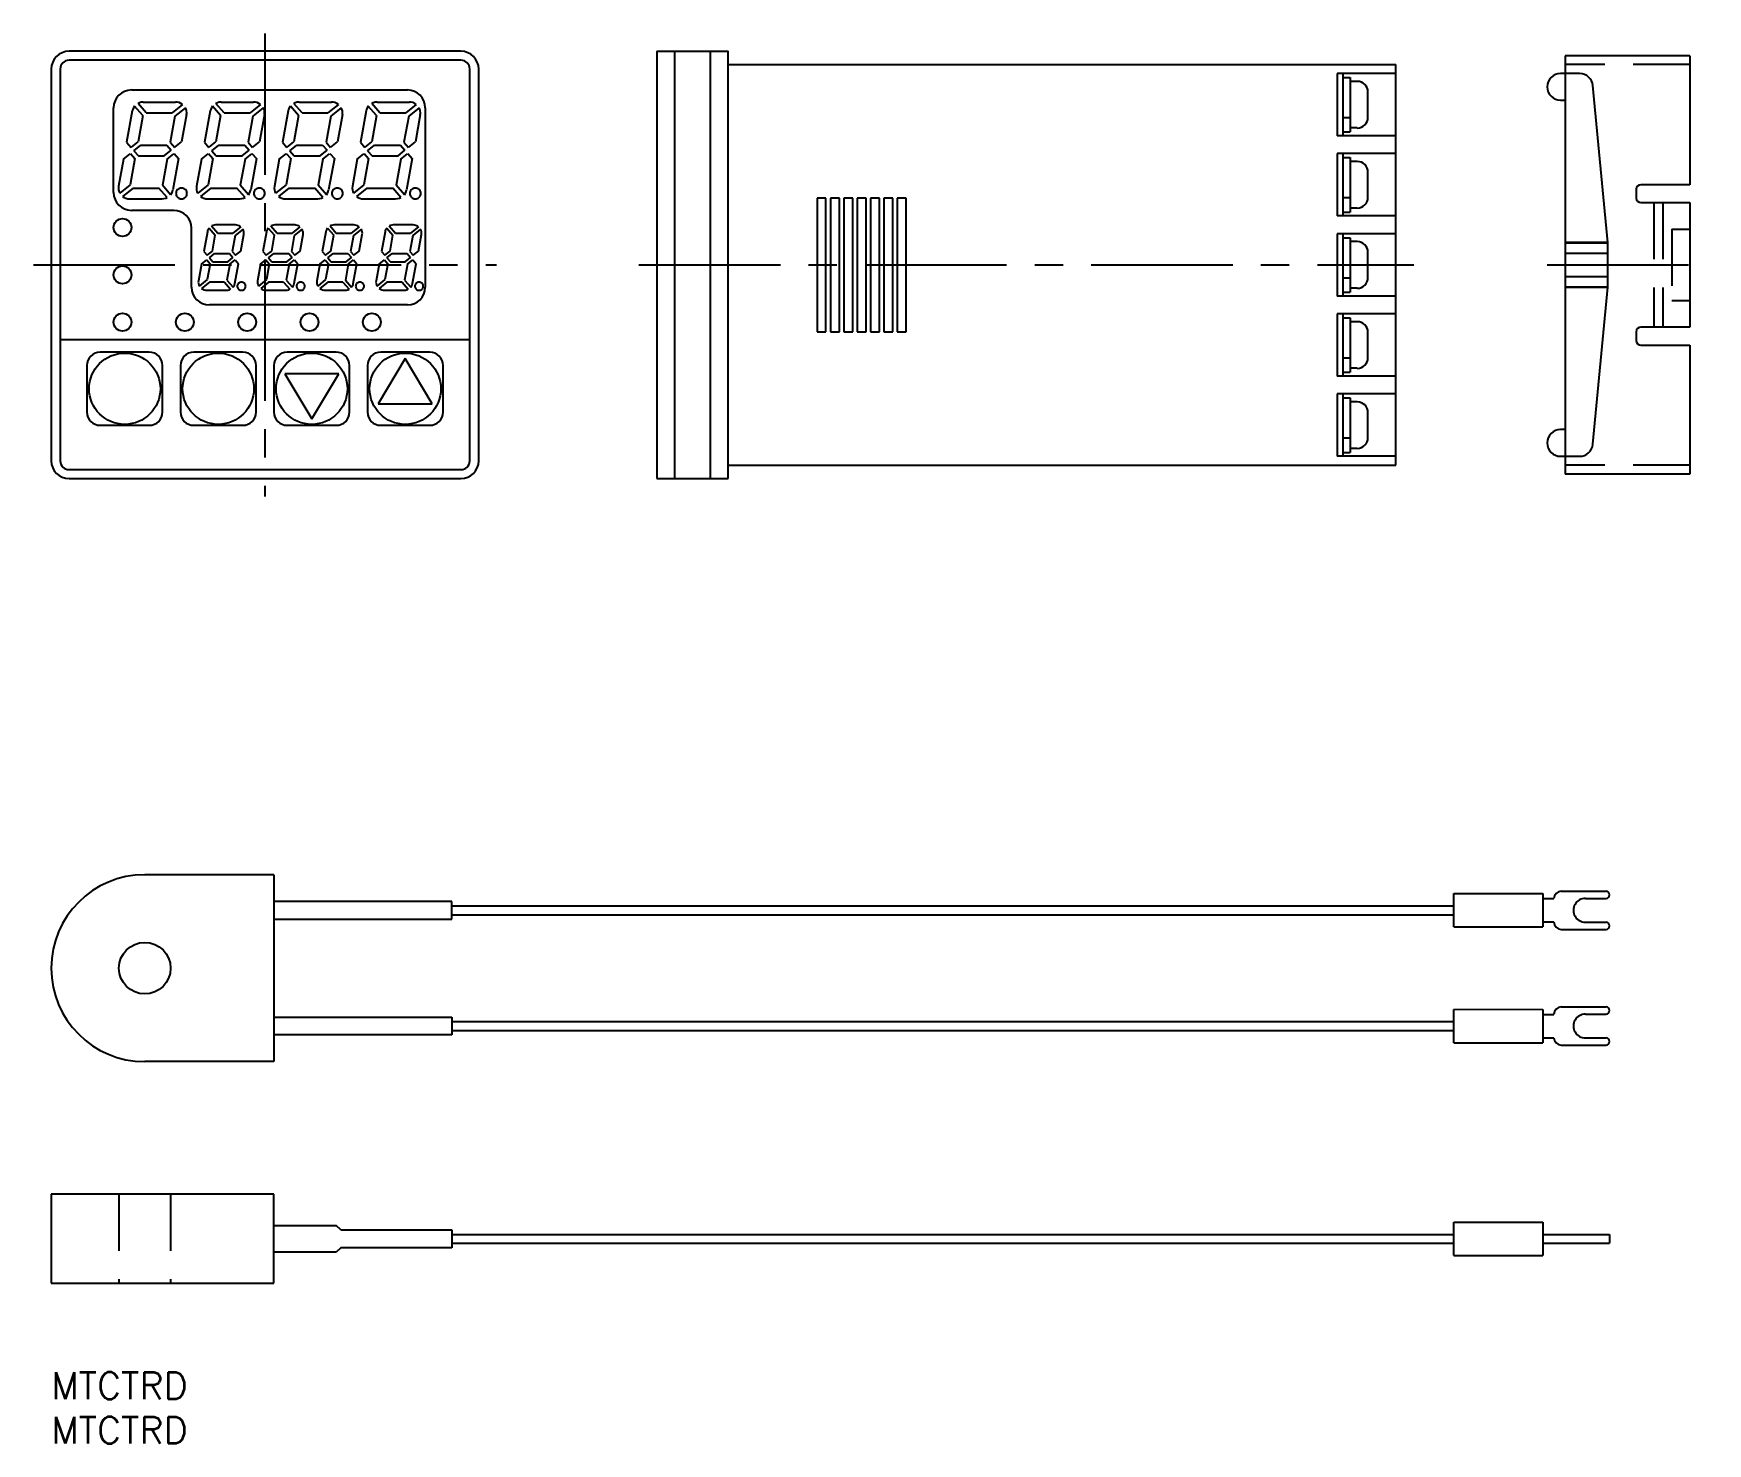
# Model space of a CAD drawing. Extents: x -2 to 186, y -8 to 150.
import ezdxf

# ---------------------------------------------------------------- set-up
doc = ezdxf.new("R2010")
doc.units = 0
doc.header["$LTSCALE"] = 0.5
doc.linetypes.add('CENTER', pattern=[50.8, 31.75, -6.35, 6.35, -6.35])
doc.linetypes.add('DASHED', pattern=[19.05, 12.7, -6.35])
for name, color, linetype in [('MSM_CENTER', 1, 'CENTER'), ('MSM_CONTINUOUS', 7, 'CONTINUOUS'), ('MSM_DASHED', 4, 'DASHED'), ('MSM_PART_NUMBER', 7, 'CONTINUOUS')]:
    doc.layers.add(name, color=color, linetype=linetype)
doc.styles.get("Standard").update_dxf_attribs({"font": 'txt.shx', "height": 3, "bigfont": 'bigfont.shx'})

# ---------------------------------------------------------------- blocks, each defined once
blk = doc.blocks.new('*U2')
at = {"layer": 'MSM_PART_NUMBER'}
blk.add_text('MTCTRD', height=3, dxfattribs=at).set_placement((0, -3))
blk = doc.blocks.new('*U3')
at = {"layer": 'MSM_PART_NUMBER'}
blk.add_text('MTCTRD', height=3, dxfattribs=at).set_placement((0, -8))

msp = doc.modelspace()

# ---------------------------------------------------------------- linework, layer by layer
at = {"layer": 'MSM_CENTER'}
for p, q in [((24, 150.4), (24, 98.4)), ((-2, 124.4), (50, 124.4)), ((66, 124.4), (153, 124.4)), ((168, 124.4), (186, 124.4))]:
    msp.add_line(p, q, dxfattribs=at)
at = {"layer": 'MSM_CONTINUOUS'}
for p, q in [((46, 148.4), (2, 148.4)), ((46, 147.4), (2, 147.4)), ((68, 148.4), (68, 100.4)), ((68, 148.4), (76, 148.4)), ((70, 148.4), (70, 100.4)), ((74, 148.4), (74, 100.4)), ((76, 100.4), (76, 148.4)), ((76, 146.9), (151, 146.9)), ((151, 101.9), (151, 146.9)), ((170, 147.9), (170, 145.9)), ((184, 147.9), (170, 147.9)), ((184, 147.9), (184, 133.4)), ((0, 146.4), (0, 102.4)), ((1, 146.4), (1, 102.4)), ((47, 102.4), (47, 146.4)), ((48, 102.4), (48, 146.4)), ((151, 145.9), (144.4, 145.9)), ((144.4, 145.9), (144.4, 138.9)), ((145.05, 145.9), (145.05, 138.9)), ((145.05, 145.46), (145.85, 145.46)), ((145.85, 145.46), (145.85, 139.34)), ((146.66, 145.02), (145.85, 145.02)), ((171.64, 145.9), (169.5, 145.9)), ((9, 144.05), (40, 144.05)), ((147.86, 140.99), (147.86, 143.81)), ((169.5, 142.9), (170, 142.9)), ((170, 142.9), (170, 105.9)), ((174.8, 126.9), (173.13, 144.54)), ((7, 132.53), (7, 142.05)), ((9.1, 141.7), (8.46, 138.18)), ((9.15, 141.87), (9.1, 141.7)), ((9.23, 142.06), (9.15, 141.87)), ((9.35, 142.24), (9.23, 142.06)), ((10.27, 141.18), (9.35, 142.24)), ((9.9, 142.62), (9.74, 142.55)), ((10.66, 141.49), (9.74, 142.55)), ((10.27, 141.18), (9.74, 138.24)), ((10.11, 142.68), (9.9, 142.62)), ((10.33, 142.7), (10.11, 142.68)), ((10.33, 142.7), (13.96, 142.7)), ((10.66, 141.49), (13.57, 141.49)), ((13.89, 141.12), (13.36, 138.18)), ((14.74, 142.43), (13.57, 141.49)), ((15.06, 142.06), (13.89, 141.12)), ((14.15, 142.68), (13.96, 142.7)), ((14.36, 142.63), (14.15, 142.68)), ((14.56, 142.55), (14.36, 142.63)), ((14.74, 142.43), (14.56, 142.55)), ((15.19, 141.28), (14.64, 138.24)), ((15.14, 141.9), (15.06, 142.06)), ((15.19, 141.7), (15.14, 141.9)), ((15.21, 141.49), (15.19, 141.7)), ((15.19, 141.28), (15.21, 141.49)), ((17.85, 141.7), (17.21, 138.18)), ((17.9, 141.87), (17.85, 141.7)), ((17.98, 142.06), (17.9, 141.87)), ((18.1, 142.24), (17.98, 142.06)), ((19.02, 141.18), (18.1, 142.24)), ((18.65, 142.62), (18.49, 142.55)), ((19.41, 141.49), (18.49, 142.55)), ((19.02, 141.18), (18.49, 138.24)), ((18.86, 142.68), (18.65, 142.62)), ((19.08, 142.7), (18.86, 142.68)), ((19.08, 142.7), (22.71, 142.7)), ((19.41, 141.49), (22.32, 141.49)), ((22.64, 141.12), (22.11, 138.18)), ((23.49, 142.43), (22.32, 141.49)), ((23.81, 142.06), (22.64, 141.12)), ((22.9, 142.68), (22.71, 142.7)), ((23.11, 142.63), (22.9, 142.68)), ((23.31, 142.55), (23.11, 142.63)), ((23.49, 142.43), (23.31, 142.55)), ((23.94, 141.28), (23.39, 138.24)), ((23.89, 141.9), (23.81, 142.06)), ((23.94, 141.7), (23.89, 141.9)), ((23.96, 141.49), (23.94, 141.7)), ((23.94, 141.28), (23.96, 141.49)), ((26.6, 141.7), (25.96, 138.18)), ((26.65, 141.87), (26.6, 141.7)), ((26.73, 142.06), (26.65, 141.87)), ((26.85, 142.24), (26.73, 142.06)), ((27.77, 141.18), (26.85, 142.24)), ((27.4, 142.62), (27.24, 142.55)), ((28.16, 141.49), (27.24, 142.55)), ((27.77, 141.18), (27.24, 138.24)), ((27.61, 142.68), (27.4, 142.62)), ((27.83, 142.7), (27.61, 142.68)), ((27.83, 142.7), (31.46, 142.7)), ((28.16, 141.49), (31.07, 141.49)), ((31.39, 141.12), (30.86, 138.18)), ((32.24, 142.43), (31.07, 141.49)), ((32.56, 142.06), (31.39, 141.12)), ((31.65, 142.68), (31.46, 142.7)), ((31.86, 142.63), (31.65, 142.68)), ((32.06, 142.55), (31.86, 142.63)), ((32.24, 142.43), (32.06, 142.55)), ((32.69, 141.28), (32.14, 138.24)), ((32.64, 141.9), (32.56, 142.06)), ((32.69, 141.7), (32.64, 141.9)), ((32.71, 141.49), (32.69, 141.7)), ((32.69, 141.28), (32.71, 141.49)), ((35.35, 141.7), (34.71, 138.18)), ((35.4, 141.87), (35.35, 141.7)), ((35.48, 142.06), (35.4, 141.87)), ((35.6, 142.24), (35.48, 142.06)), ((36.52, 141.18), (35.6, 142.24)), ((36.15, 142.62), (35.99, 142.55)), ((36.91, 141.49), (35.99, 142.55)), ((36.52, 141.18), (35.99, 138.24)), ((36.36, 142.68), (36.15, 142.62)), ((36.58, 142.7), (36.36, 142.68)), ((36.58, 142.7), (40.21, 142.7)), ((36.91, 141.49), (39.82, 141.49)), ((40.14, 141.12), (39.61, 138.18)), ((40.99, 142.43), (39.82, 141.49)), ((41.31, 142.06), (40.14, 141.12)), ((40.4, 142.68), (40.21, 142.7)), ((40.61, 142.63), (40.4, 142.68)), ((40.81, 142.55), (40.61, 142.63)), ((40.99, 142.43), (40.81, 142.55)), ((41.44, 141.28), (40.89, 138.24)), ((41.39, 141.9), (41.31, 142.06)), ((41.44, 141.7), (41.39, 141.9)), ((41.46, 141.49), (41.44, 141.7)), ((41.44, 141.28), (41.46, 141.49)), ((42, 142.05), (42, 121.91)), ((145.05, 140.96), (145.85, 140.96)), ((145.05, 139.34), (145.85, 139.34)), ((146.66, 139.79), (145.85, 139.79)), ((8.46, 138.18), (8.96, 137.6)), ((8.99, 137.63), (9.74, 138.24)), ((9.28, 137.23), (10.06, 137.87)), ((10.06, 137.87), (12.97, 137.87)), ((12.69, 136.66), (13.47, 137.29)), ((12.97, 137.87), (13.47, 137.29)), ((13.36, 138.18), (13.86, 137.6)), ((13.89, 137.63), (14.64, 138.24)), ((17.21, 138.18), (17.71, 137.6)), ((17.74, 137.63), (18.49, 138.24)), ((18.03, 137.23), (18.81, 137.87)), ((18.81, 137.87), (21.72, 137.87)), ((21.44, 136.66), (22.22, 137.29)), ((21.72, 137.87), (22.22, 137.29)), ((22.11, 138.18), (22.61, 137.6)), ((22.64, 137.63), (23.39, 138.24)), ((25.96, 138.18), (26.46, 137.6)), ((26.49, 137.63), (27.24, 138.24)), ((26.78, 137.23), (27.56, 137.87)), ((27.56, 137.87), (30.47, 137.87)), ((30.19, 136.66), (30.97, 137.29)), ((30.47, 137.87), (30.97, 137.29)), ((30.86, 138.18), (31.36, 137.6)), ((31.39, 137.63), (32.14, 138.24)), ((34.71, 138.18), (35.21, 137.6)), ((35.24, 137.63), (35.99, 138.24)), ((35.53, 137.23), (36.31, 137.87)), ((36.31, 137.87), (39.22, 137.87)), ((38.94, 136.66), (39.72, 137.29)), ((39.22, 137.87), (39.72, 137.29)), ((39.61, 138.18), (40.11, 137.6)), ((40.14, 137.63), (40.89, 138.24)), ((151, 138.9), (144.4, 138.9)), ((8.11, 136.29), (7.56, 133.25)), ((8.11, 136.29), (8.86, 136.89)), ((9.39, 136.35), (8.86, 133.41)), ((8.89, 136.92), (9.39, 136.35)), ((9.28, 137.23), (9.78, 136.66)), ((9.78, 136.66), (12.69, 136.66)), ((13.01, 136.29), (12.48, 133.35)), ((13.01, 136.29), (13.76, 136.89)), ((14.29, 136.35), (13.65, 132.83)), ((13.79, 136.92), (14.29, 136.35)), ((16.86, 136.29), (16.31, 133.25)), ((16.86, 136.29), (17.61, 136.89)), ((18.14, 136.35), (17.61, 133.41)), ((17.64, 136.92), (18.14, 136.35)), ((18.03, 137.23), (18.53, 136.66)), ((18.53, 136.66), (21.44, 136.66)), ((21.76, 136.29), (21.23, 133.35)), ((21.76, 136.29), (22.51, 136.89)), ((23.04, 136.35), (22.4, 132.83)), ((22.54, 136.92), (23.04, 136.35)), ((25.61, 136.29), (25.06, 133.25)), ((25.61, 136.29), (26.36, 136.89)), ((26.89, 136.35), (26.36, 133.41)), ((26.39, 136.92), (26.89, 136.35)), ((26.78, 137.23), (27.28, 136.66)), ((27.28, 136.66), (30.19, 136.66)), ((30.51, 136.29), (29.98, 133.35)), ((30.51, 136.29), (31.26, 136.89)), ((31.79, 136.35), (31.15, 132.83)), ((31.29, 136.92), (31.79, 136.35)), ((34.36, 136.29), (33.81, 133.25)), ((34.36, 136.29), (35.11, 136.89)), ((35.64, 136.35), (35.11, 133.41)), ((35.14, 136.92), (35.64, 136.35)), ((35.53, 137.23), (36.03, 136.66)), ((36.03, 136.66), (38.94, 136.66)), ((39.26, 136.29), (38.73, 133.35)), ((39.26, 136.29), (40.01, 136.89)), ((40.54, 136.35), (39.9, 132.83)), ((40.04, 136.92), (40.54, 136.35)), ((144.4, 136.9), (144.4, 129.9)), ((151, 136.9), (144.4, 136.9)), ((145.05, 136.9), (145.05, 129.9)), ((145.05, 136.46), (145.85, 136.46)), ((145.85, 136.46), (145.85, 130.34)), ((146.66, 136.02), (145.85, 136.02)), ((147.86, 131.99), (147.86, 134.81)), ((7.56, 133.25), (7.54, 133.04)), ((7.54, 133.04), (7.56, 132.83)), ((7.56, 132.83), (7.61, 132.62)), ((7.61, 132.62), (7.69, 132.46)), ((8.86, 133.41), (7.69, 132.46)), ((9.18, 133.04), (8.01, 132.09)), ((8.01, 132.09), (8.19, 131.97)), ((8.19, 131.97), (8.39, 131.89)), ((8.39, 131.89), (8.6, 131.84)), ((8.6, 131.84), (8.79, 131.83)), ((8.79, 131.83), (12.42, 131.83)), ((9.18, 133.04), (12.09, 133.04)), ((13.01, 131.97), (12.09, 133.04)), ((12.42, 131.83), (12.64, 131.85)), ((13.4, 132.28), (12.48, 133.35)), ((12.64, 131.85), (12.85, 131.9)), ((12.85, 131.9), (13.01, 131.97)), ((13.4, 132.28), (13.52, 132.46)), ((13.52, 132.46), (13.6, 132.65)), ((13.6, 132.65), (13.65, 132.83)), ((14.01, 132.54), (14, 132.43)), ((14, 132.43), (14.01, 132.33)), ((14.04, 132.64), (14.01, 132.54)), ((14.01, 132.33), (14.04, 132.23)), ((14.08, 132.73), (14.04, 132.64)), ((14.04, 132.23), (14.08, 132.13)), ((14.15, 132.82), (14.08, 132.73)), ((14.08, 132.13), (14.15, 132.04)), ((14.22, 132.89), (14.15, 132.82)), ((14.15, 132.04), (14.22, 131.97)), ((14.31, 132.95), (14.22, 132.89)), ((14.22, 131.97), (14.31, 131.91)), ((14.41, 133), (14.31, 132.95)), ((14.31, 131.91), (14.41, 131.86)), ((14.52, 133.03), (14.41, 133)), ((14.41, 131.86), (14.52, 131.84)), ((14.62, 133.04), (14.52, 133.03)), ((14.52, 131.84), (14.62, 131.83)), ((14.73, 133.03), (14.62, 133.04)), ((14.62, 131.83), (14.73, 131.84)), ((14.84, 133), (14.73, 133.03)), ((14.73, 131.84), (14.84, 131.86)), ((14.94, 132.95), (14.84, 133)), ((14.84, 131.86), (14.94, 131.91)), ((15.03, 132.89), (14.94, 132.95)), ((14.94, 131.91), (15.03, 131.97)), ((15.1, 132.82), (15.03, 132.89)), ((15.03, 131.97), (15.1, 132.04)), ((15.17, 132.73), (15.1, 132.82)), ((15.1, 132.04), (15.17, 132.13)), ((15.21, 132.64), (15.17, 132.73)), ((15.17, 132.13), (15.21, 132.23)), ((15.24, 132.54), (15.21, 132.64)), ((15.21, 132.23), (15.24, 132.33)), ((15.25, 132.43), (15.24, 132.54)), ((15.24, 132.33), (15.25, 132.43)), ((16.31, 133.25), (16.29, 133.04)), ((16.29, 133.04), (16.31, 132.83)), ((16.31, 132.83), (16.36, 132.62)), ((16.36, 132.62), (16.44, 132.46)), ((17.61, 133.41), (16.44, 132.46)), ((17.93, 133.04), (16.76, 132.09)), ((16.76, 132.09), (16.94, 131.97)), ((16.94, 131.97), (17.14, 131.89)), ((17.14, 131.89), (17.35, 131.84)), ((17.35, 131.84), (17.54, 131.83)), ((17.54, 131.83), (21.17, 131.83)), ((17.93, 133.04), (20.84, 133.04)), ((21.76, 131.97), (20.84, 133.04)), ((21.17, 131.83), (21.39, 131.85)), ((22.15, 132.28), (21.23, 133.35)), ((21.39, 131.85), (21.6, 131.9)), ((21.6, 131.9), (21.76, 131.97)), ((22.15, 132.28), (22.27, 132.46)), ((22.27, 132.46), (22.35, 132.65)), ((22.35, 132.65), (22.4, 132.83)), ((22.76, 132.54), (22.75, 132.43)), ((22.75, 132.43), (22.76, 132.33)), ((22.79, 132.64), (22.76, 132.54)), ((22.76, 132.33), (22.79, 132.23)), ((22.83, 132.73), (22.79, 132.64)), ((22.79, 132.23), (22.83, 132.13)), ((22.9, 132.82), (22.83, 132.73)), ((22.83, 132.13), (22.9, 132.04)), ((22.97, 132.89), (22.9, 132.82)), ((22.9, 132.04), (22.97, 131.97)), ((23.06, 132.95), (22.97, 132.89)), ((22.97, 131.97), (23.06, 131.91)), ((23.16, 133), (23.06, 132.95)), ((23.06, 131.91), (23.16, 131.86)), ((23.27, 133.03), (23.16, 133)), ((23.16, 131.86), (23.27, 131.84)), ((23.37, 133.04), (23.27, 133.03)), ((23.27, 131.84), (23.37, 131.83)), ((23.48, 133.03), (23.37, 133.04)), ((23.37, 131.83), (23.48, 131.84)), ((23.59, 133), (23.48, 133.03)), ((23.48, 131.84), (23.59, 131.86)), ((23.69, 132.95), (23.59, 133)), ((23.59, 131.86), (23.69, 131.91)), ((23.78, 132.89), (23.69, 132.95)), ((23.69, 131.91), (23.78, 131.97)), ((23.85, 132.82), (23.78, 132.89)), ((23.78, 131.97), (23.85, 132.04)), ((23.92, 132.73), (23.85, 132.82)), ((23.85, 132.04), (23.92, 132.13)), ((23.96, 132.64), (23.92, 132.73)), ((23.92, 132.13), (23.96, 132.23)), ((23.99, 132.54), (23.96, 132.64)), ((23.96, 132.23), (23.99, 132.33)), ((24, 132.43), (23.99, 132.54)), ((23.99, 132.33), (24, 132.43)), ((25.06, 133.25), (25.04, 133.04)), ((25.04, 133.04), (25.06, 132.83)), ((25.06, 132.83), (25.11, 132.62)), ((25.11, 132.62), (25.19, 132.46)), ((26.36, 133.41), (25.19, 132.46)), ((26.68, 133.04), (25.51, 132.09)), ((25.51, 132.09), (25.69, 131.97)), ((25.69, 131.97), (25.89, 131.89)), ((25.89, 131.89), (26.1, 131.84)), ((26.1, 131.84), (26.29, 131.83)), ((26.29, 131.83), (29.92, 131.83)), ((26.68, 133.04), (29.59, 133.04)), ((30.51, 131.97), (29.59, 133.04)), ((29.92, 131.83), (30.14, 131.85)), ((30.9, 132.28), (29.98, 133.35)), ((30.14, 131.85), (30.35, 131.9)), ((30.35, 131.9), (30.51, 131.97)), ((30.9, 132.28), (31.02, 132.46)), ((31.02, 132.46), (31.1, 132.65)), ((31.1, 132.65), (31.15, 132.83)), ((31.51, 132.54), (31.5, 132.43)), ((31.5, 132.43), (31.51, 132.33)), ((31.54, 132.64), (31.51, 132.54)), ((31.51, 132.33), (31.54, 132.23)), ((31.58, 132.73), (31.54, 132.64)), ((31.54, 132.23), (31.58, 132.13)), ((31.65, 132.82), (31.58, 132.73)), ((31.58, 132.13), (31.65, 132.04)), ((31.72, 132.89), (31.65, 132.82)), ((31.65, 132.04), (31.72, 131.97)), ((31.81, 132.95), (31.72, 132.89)), ((31.72, 131.97), (31.81, 131.91)), ((31.91, 133), (31.81, 132.95)), ((31.81, 131.91), (31.91, 131.86)), ((32.02, 133.03), (31.91, 133)), ((31.91, 131.86), (32.02, 131.84)), ((32.12, 133.04), (32.02, 133.03)), ((32.02, 131.84), (32.12, 131.83)), ((32.23, 133.03), (32.12, 133.04)), ((32.12, 131.83), (32.23, 131.84)), ((32.34, 133), (32.23, 133.03)), ((32.23, 131.84), (32.34, 131.86)), ((32.44, 132.95), (32.34, 133)), ((32.34, 131.86), (32.44, 131.91)), ((32.53, 132.89), (32.44, 132.95)), ((32.44, 131.91), (32.53, 131.97)), ((32.6, 132.82), (32.53, 132.89)), ((32.53, 131.97), (32.6, 132.04)), ((32.67, 132.73), (32.6, 132.82)), ((32.6, 132.04), (32.67, 132.13)), ((32.71, 132.64), (32.67, 132.73)), ((32.67, 132.13), (32.71, 132.23)), ((32.74, 132.54), (32.71, 132.64)), ((32.71, 132.23), (32.74, 132.33)), ((32.75, 132.43), (32.74, 132.54)), ((32.74, 132.33), (32.75, 132.43)), ((33.81, 133.25), (33.79, 133.04)), ((33.79, 133.04), (33.81, 132.83)), ((33.81, 132.83), (33.86, 132.62)), ((33.86, 132.62), (33.94, 132.46)), ((35.11, 133.41), (33.94, 132.46)), ((35.43, 133.04), (34.26, 132.09)), ((34.26, 132.09), (34.44, 131.97)), ((34.44, 131.97), (34.64, 131.89)), ((34.64, 131.89), (34.85, 131.84)), ((34.85, 131.84), (35.04, 131.83)), ((35.04, 131.83), (38.67, 131.83)), ((35.43, 133.04), (38.34, 133.04)), ((39.26, 131.97), (38.34, 133.04)), ((38.67, 131.83), (38.89, 131.85)), ((39.65, 132.28), (38.73, 133.35)), ((38.89, 131.85), (39.1, 131.9)), ((39.1, 131.9), (39.26, 131.97)), ((39.65, 132.28), (39.77, 132.46)), ((39.77, 132.46), (39.85, 132.65)), ((39.85, 132.65), (39.9, 132.83)), ((40.26, 132.54), (40.25, 132.43)), ((40.25, 132.43), (40.26, 132.33)), ((40.29, 132.64), (40.26, 132.54)), ((40.26, 132.33), (40.29, 132.23)), ((40.33, 132.73), (40.29, 132.64)), ((40.29, 132.23), (40.33, 132.13)), ((40.4, 132.82), (40.33, 132.73)), ((40.33, 132.13), (40.4, 132.04)), ((40.47, 132.89), (40.4, 132.82)), ((40.4, 132.04), (40.47, 131.97)), ((40.56, 132.95), (40.47, 132.89)), ((40.47, 131.97), (40.56, 131.91)), ((40.66, 133), (40.56, 132.95)), ((40.56, 131.91), (40.66, 131.86)), ((40.77, 133.03), (40.66, 133)), ((40.66, 131.86), (40.77, 131.84)), ((40.87, 133.04), (40.77, 133.03)), ((40.77, 131.84), (40.87, 131.83)), ((40.98, 133.03), (40.87, 133.04)), ((40.87, 131.83), (40.98, 131.84)), ((41.09, 133), (40.98, 133.03)), ((40.98, 131.84), (41.09, 131.86)), ((41.19, 132.95), (41.09, 133)), ((41.09, 131.86), (41.19, 131.91)), ((41.28, 132.89), (41.19, 132.95)), ((41.19, 131.91), (41.28, 131.97)), ((41.35, 132.82), (41.28, 132.89)), ((41.28, 131.97), (41.35, 132.04)), ((41.42, 132.73), (41.35, 132.82)), ((41.35, 132.04), (41.42, 132.13)), ((41.46, 132.64), (41.42, 132.73)), ((41.42, 132.13), (41.46, 132.23)), ((41.49, 132.54), (41.46, 132.64)), ((41.46, 132.23), (41.49, 132.33)), ((41.5, 132.43), (41.49, 132.54)), ((41.49, 132.33), (41.5, 132.43)), ((87, 131.9), (86, 131.9)), ((86, 131.9), (86, 116.9)), ((87, 116.9), (87, 131.9)), ((88.5, 131.9), (87.5, 131.9)), ((87.5, 131.9), (87.5, 116.9)), ((88.5, 116.9), (88.5, 131.9)), ((90, 131.9), (89, 131.9)), ((89, 131.9), (89, 116.9)), ((90, 116.9), (90, 131.9)), ((91.5, 131.9), (90.5, 131.9)), ((90.5, 131.9), (90.5, 116.9)), ((91.5, 116.9), (91.5, 131.9)), ((93, 131.9), (92, 131.9)), ((92, 131.9), (92, 116.9)), ((93, 116.9), (93, 131.9)), ((94.5, 131.9), (93.5, 131.9)), ((93.5, 131.9), (93.5, 116.9)), ((94.5, 116.9), (94.5, 131.9)), ((96, 131.9), (95, 131.9)), ((95, 131.9), (95, 116.9)), ((96, 116.9), (96, 131.9)), ((145.05, 131.96), (145.85, 131.96)), ((178, 132.9), (178, 131.9)), ((184, 133.4), (178.5, 133.4)), ((13.75, 130.53), (9, 130.53)), ((151, 129.9), (144.4, 129.9)), ((145.05, 130.34), (145.85, 130.34)), ((146.66, 130.79), (145.85, 130.79)), ((178.5, 131.4), (184, 131.4)), ((184, 131.4), (184, 117.4)), ((15.75, 121.91), (15.75, 128.53)), ((17.53, 128.13), (17.12, 125.91)), ((17.56, 128.26), (17.53, 128.13)), ((17.63, 128.41), (17.56, 128.26)), ((17.72, 128.54), (17.63, 128.41)), ((17.72, 128.54), (18.42, 127.73)), ((18.14, 128.83), (18.01, 128.78)), ((18.01, 128.78), (18.71, 127.97)), ((18.3, 128.87), (18.14, 128.83)), ((18.46, 128.89), (18.3, 128.87)), ((20.69, 128.89), (18.46, 128.89)), ((18.71, 127.97), (20.39, 127.97)), ((21.28, 128.69), (20.39, 127.97)), ((21.53, 128.41), (20.64, 127.69)), ((20.83, 128.88), (20.69, 128.89)), ((20.99, 128.84), (20.83, 128.88)), ((21.14, 128.78), (20.99, 128.84)), ((21.28, 128.69), (21.14, 128.78)), ((21.58, 128.28), (21.53, 128.41)), ((21.63, 128.13), (21.58, 128.28)), ((21.64, 127.97), (21.63, 128.13)), ((21.63, 127.81), (21.64, 127.97)), ((24.18, 128.13), (23.77, 125.91)), ((24.21, 128.26), (24.18, 128.13)), ((24.28, 128.41), (24.21, 128.26)), ((24.37, 128.54), (24.28, 128.41)), ((24.37, 128.54), (25.07, 127.73)), ((24.79, 128.83), (24.66, 128.78)), ((24.66, 128.78), (25.36, 127.97)), ((24.95, 128.87), (24.79, 128.83)), ((25.11, 128.89), (24.95, 128.87)), ((27.34, 128.89), (25.11, 128.89)), ((25.36, 127.97), (27.04, 127.97)), ((27.93, 128.69), (27.04, 127.97)), ((28.18, 128.41), (27.29, 127.69)), ((27.48, 128.88), (27.34, 128.89)), ((27.64, 128.84), (27.48, 128.88)), ((27.79, 128.78), (27.64, 128.84)), ((27.93, 128.69), (27.79, 128.78)), ((28.23, 128.28), (28.18, 128.41)), ((28.28, 128.13), (28.23, 128.28)), ((28.29, 127.97), (28.28, 128.13)), ((28.28, 127.81), (28.29, 127.97)), ((30.83, 128.13), (30.42, 125.91)), ((30.86, 128.26), (30.83, 128.13)), ((30.93, 128.41), (30.86, 128.26)), ((31.02, 128.54), (30.93, 128.41)), ((31.02, 128.54), (31.72, 127.73)), ((31.44, 128.83), (31.31, 128.78)), ((31.31, 128.78), (32.01, 127.97)), ((31.6, 128.87), (31.44, 128.83)), ((31.76, 128.89), (31.6, 128.87)), ((33.99, 128.89), (31.76, 128.89)), ((32.01, 127.97), (33.69, 127.97)), ((34.58, 128.69), (33.69, 127.97)), ((34.83, 128.41), (33.94, 127.69)), ((34.13, 128.88), (33.99, 128.89)), ((34.29, 128.84), (34.13, 128.88)), ((34.44, 128.78), (34.29, 128.84)), ((34.58, 128.69), (34.44, 128.78)), ((34.88, 128.28), (34.83, 128.41)), ((34.93, 128.13), (34.88, 128.28)), ((34.94, 127.97), (34.93, 128.13)), ((34.93, 127.81), (34.94, 127.97)), ((37.48, 128.13), (37.07, 125.91)), ((37.51, 128.26), (37.48, 128.13)), ((37.58, 128.41), (37.51, 128.26)), ((37.67, 128.54), (37.58, 128.41)), ((37.67, 128.54), (38.37, 127.73)), ((38.09, 128.83), (37.96, 128.78)), ((37.96, 128.78), (38.66, 127.97)), ((38.25, 128.87), (38.09, 128.83)), ((38.41, 128.89), (38.25, 128.87)), ((40.64, 128.89), (38.41, 128.89)), ((38.66, 127.97), (40.34, 127.97)), ((41.23, 128.69), (40.34, 127.97)), ((41.48, 128.41), (40.59, 127.69)), ((40.78, 128.88), (40.64, 128.89)), ((40.94, 128.84), (40.78, 128.88)), ((41.09, 128.78), (40.94, 128.84)), ((41.23, 128.69), (41.09, 128.78)), ((41.53, 128.28), (41.48, 128.41)), ((41.58, 128.13), (41.53, 128.28)), ((41.59, 127.97), (41.58, 128.13)), ((41.58, 127.81), (41.59, 127.97)), ((151, 127.9), (144.4, 127.9)), ((144.4, 127.9), (144.4, 120.9)), ((145.05, 127.9), (145.05, 120.9)), ((18.1, 125.96), (18.42, 127.73)), ((20.64, 127.69), (20.31, 125.91)), ((21.29, 125.96), (21.63, 127.81)), ((24.75, 125.96), (25.07, 127.73)), ((27.29, 127.69), (26.96, 125.91)), ((27.94, 125.96), (28.28, 127.81)), ((31.4, 125.96), (31.72, 127.73)), ((33.94, 127.69), (33.61, 125.91)), ((34.59, 125.96), (34.93, 127.81)), ((38.05, 125.96), (38.37, 127.73)), ((40.59, 127.69), (40.26, 125.91)), ((41.24, 125.96), (41.58, 127.81)), ((145.05, 127.46), (145.85, 127.46)), ((145.85, 127.46), (145.85, 121.34)), ((146.66, 127.02), (145.85, 127.02)), ((174.8, 126.85), (170, 126.85)), ((174.8, 121.9), (174.8, 126.9)), ((16.86, 124.48), (16.52, 122.62)), ((16.86, 124.48), (17.46, 124.96)), ((17.12, 125.91), (17.5, 125.48)), ((17.46, 124.96), (17.83, 124.52)), ((17.5, 125.48), (18.1, 125.96)), ((17.83, 124.52), (17.51, 122.75)), ((17.75, 125.19), (18.34, 125.68)), ((17.75, 125.19), (18.13, 124.76)), ((18.13, 124.76), (19.81, 124.76)), ((18.34, 125.68), (20.02, 125.68)), ((20.05, 124.48), (19.73, 122.7)), ((19.81, 124.76), (20.4, 125.24)), ((20.02, 125.68), (20.4, 125.24)), ((20.05, 124.48), (20.65, 124.96)), ((20.31, 125.91), (20.69, 125.48)), ((20.62, 122.31), (21.03, 124.52)), ((20.65, 124.96), (21.03, 124.52)), ((20.69, 125.48), (21.29, 125.96)), ((23.51, 124.48), (23.17, 122.62)), ((23.51, 124.48), (24.11, 124.96)), ((23.77, 125.91), (24.15, 125.48)), ((24.11, 124.96), (24.48, 124.52)), ((24.15, 125.48), (24.75, 125.96)), ((24.48, 124.52), (24.16, 122.75)), ((24.4, 125.19), (24.99, 125.68)), ((24.4, 125.19), (24.78, 124.76)), ((24.78, 124.76), (26.46, 124.76)), ((24.99, 125.68), (26.67, 125.68)), ((26.7, 124.48), (26.38, 122.7)), ((26.46, 124.76), (27.05, 125.24)), ((26.67, 125.68), (27.05, 125.24)), ((26.7, 124.48), (27.3, 124.96)), ((26.96, 125.91), (27.34, 125.48)), ((27.27, 122.31), (27.68, 124.52)), ((27.3, 124.96), (27.68, 124.52)), ((27.34, 125.48), (27.94, 125.96)), ((30.16, 124.48), (29.82, 122.62)), ((30.16, 124.48), (30.76, 124.96)), ((30.42, 125.91), (30.8, 125.48)), ((30.76, 124.96), (31.13, 124.52)), ((30.8, 125.48), (31.4, 125.96)), ((31.13, 124.52), (30.81, 122.75)), ((31.05, 125.19), (31.64, 125.68)), ((31.05, 125.19), (31.43, 124.76)), ((31.43, 124.76), (33.11, 124.76)), ((31.64, 125.68), (33.32, 125.68)), ((33.35, 124.48), (33.03, 122.7)), ((33.11, 124.76), (33.7, 125.24)), ((33.32, 125.68), (33.7, 125.24)), ((33.35, 124.48), (33.95, 124.96)), ((33.61, 125.91), (33.99, 125.48)), ((33.92, 122.31), (34.33, 124.52)), ((33.95, 124.96), (34.33, 124.52)), ((33.99, 125.48), (34.59, 125.96)), ((36.81, 124.48), (36.47, 122.62)), ((36.81, 124.48), (37.41, 124.96)), ((37.07, 125.91), (37.45, 125.48)), ((37.41, 124.96), (37.78, 124.52)), ((37.45, 125.48), (38.05, 125.96)), ((37.78, 124.52), (37.46, 122.75)), ((37.7, 125.19), (38.29, 125.68)), ((37.7, 125.19), (38.08, 124.76)), ((38.08, 124.76), (39.76, 124.76)), ((38.29, 125.68), (39.97, 125.68)), ((40, 124.48), (39.68, 122.7)), ((39.76, 124.76), (40.35, 125.24)), ((39.97, 125.68), (40.35, 125.24)), ((40, 124.48), (40.6, 124.96)), ((40.26, 125.91), (40.64, 125.48)), ((40.57, 122.31), (40.98, 124.52)), ((40.6, 124.96), (40.98, 124.52)), ((40.64, 125.48), (41.24, 125.96)), ((147.86, 122.99), (147.86, 125.81)), ((16.52, 122.62), (16.51, 122.46)), ((16.51, 122.46), (16.52, 122.31)), ((16.52, 122.31), (16.57, 122.15)), ((17.51, 122.75), (16.62, 122.03)), ((17.75, 122.46), (16.87, 121.75)), ((19.44, 122.46), (17.75, 122.46)), ((19.44, 122.46), (20.14, 121.66)), ((19.73, 122.7), (20.43, 121.89)), ((20.59, 122.17), (20.62, 122.31)), ((20.94, 122.24), (20.91, 122.16)), ((20.99, 122.3), (20.94, 122.24)), ((21.05, 122.36), (20.99, 122.3)), ((21.12, 122.4), (21.05, 122.36)), ((21.19, 122.44), (21.12, 122.4)), ((21.27, 122.46), (21.19, 122.44)), ((21.35, 122.46), (21.27, 122.46)), ((21.44, 122.46), (21.35, 122.46)), ((21.52, 122.44), (21.44, 122.46)), ((21.59, 122.4), (21.52, 122.44)), ((21.66, 122.36), (21.59, 122.4)), ((21.72, 122.3), (21.66, 122.36)), ((21.77, 122.24), (21.72, 122.3)), ((21.8, 122.16), (21.77, 122.24)), ((23.17, 122.62), (23.16, 122.46)), ((23.16, 122.46), (23.17, 122.31)), ((23.17, 122.31), (23.22, 122.15)), ((24.16, 122.75), (23.27, 122.03)), ((24.4, 122.46), (23.52, 121.75)), ((26.09, 122.46), (24.4, 122.46)), ((26.09, 122.46), (26.79, 121.66)), ((26.38, 122.7), (27.08, 121.89)), ((27.24, 122.17), (27.27, 122.31)), ((27.59, 122.24), (27.56, 122.16)), ((27.64, 122.3), (27.59, 122.24)), ((27.7, 122.36), (27.64, 122.3)), ((27.77, 122.4), (27.7, 122.36)), ((27.84, 122.44), (27.77, 122.4)), ((27.92, 122.46), (27.84, 122.44)), ((28, 122.46), (27.92, 122.46)), ((28.09, 122.46), (28, 122.46)), ((28.17, 122.44), (28.09, 122.46)), ((28.24, 122.4), (28.17, 122.44)), ((28.31, 122.36), (28.24, 122.4)), ((28.37, 122.3), (28.31, 122.36)), ((28.42, 122.24), (28.37, 122.3)), ((28.45, 122.16), (28.42, 122.24)), ((29.82, 122.62), (29.81, 122.46)), ((29.81, 122.46), (29.82, 122.31)), ((29.82, 122.31), (29.87, 122.15)), ((30.81, 122.75), (29.92, 122.03)), ((31.05, 122.46), (30.17, 121.75)), ((32.74, 122.46), (31.05, 122.46)), ((32.74, 122.46), (33.44, 121.66)), ((33.03, 122.7), (33.73, 121.89)), ((33.89, 122.17), (33.92, 122.31)), ((34.24, 122.24), (34.21, 122.16)), ((34.29, 122.3), (34.24, 122.24)), ((34.35, 122.36), (34.29, 122.3)), ((34.42, 122.4), (34.35, 122.36)), ((34.49, 122.44), (34.42, 122.4)), ((34.57, 122.46), (34.49, 122.44)), ((34.65, 122.46), (34.57, 122.46)), ((34.74, 122.46), (34.65, 122.46)), ((34.82, 122.44), (34.74, 122.46)), ((34.89, 122.4), (34.82, 122.44)), ((34.96, 122.36), (34.89, 122.4)), ((35.02, 122.3), (34.96, 122.36)), ((35.07, 122.24), (35.02, 122.3)), ((35.1, 122.16), (35.07, 122.24)), ((36.47, 122.62), (36.46, 122.46)), ((36.46, 122.46), (36.47, 122.31)), ((36.47, 122.31), (36.52, 122.15)), ((37.46, 122.75), (36.57, 122.03)), ((37.7, 122.46), (36.82, 121.75)), ((39.39, 122.46), (37.7, 122.46)), ((39.39, 122.46), (40.09, 121.66)), ((39.68, 122.7), (40.38, 121.89)), ((40.54, 122.17), (40.57, 122.31)), ((40.89, 122.24), (40.86, 122.16)), ((40.94, 122.3), (40.89, 122.24)), ((41, 122.36), (40.94, 122.3)), ((41.07, 122.4), (41, 122.36)), ((41.14, 122.44), (41.07, 122.4)), ((41.22, 122.46), (41.14, 122.44)), ((41.3, 122.46), (41.22, 122.46)), ((41.39, 122.46), (41.3, 122.46)), ((41.47, 122.44), (41.39, 122.46)), ((41.54, 122.4), (41.47, 122.44)), ((41.61, 122.36), (41.54, 122.4)), ((41.67, 122.3), (41.61, 122.36)), ((41.72, 122.24), (41.67, 122.3)), ((41.75, 122.16), (41.72, 122.24)), ((145.05, 122.96), (145.85, 122.96)), ((16.57, 122.15), (16.62, 122.03)), ((16.87, 121.75), (17.01, 121.66)), ((17.01, 121.66), (17.16, 121.59)), ((17.16, 121.59), (17.32, 121.56)), ((17.32, 121.56), (17.46, 121.55)), ((17.46, 121.55), (19.69, 121.55)), ((19.69, 121.55), (19.85, 121.56)), ((19.85, 121.56), (20.01, 121.6)), ((20.01, 121.6), (20.14, 121.66)), ((20.43, 121.89), (20.52, 122.03)), ((20.52, 122.03), (20.59, 122.17)), ((20.89, 122.09), (20.88, 122.01)), ((20.88, 122.01), (20.89, 121.93)), ((20.91, 122.16), (20.89, 122.09)), ((20.89, 121.93), (20.91, 121.85)), ((20.91, 121.85), (20.94, 121.78)), ((20.94, 121.78), (20.99, 121.71)), ((20.99, 121.71), (21.05, 121.65)), ((21.05, 121.65), (21.12, 121.61)), ((21.12, 121.61), (21.19, 121.57)), ((21.19, 121.57), (21.27, 121.55)), ((21.27, 121.55), (21.35, 121.55)), ((21.35, 121.55), (21.44, 121.55)), ((21.44, 121.55), (21.52, 121.57)), ((21.52, 121.57), (21.59, 121.61)), ((21.59, 121.61), (21.66, 121.65)), ((21.66, 121.65), (21.72, 121.71)), ((21.72, 121.71), (21.77, 121.78)), ((21.77, 121.78), (21.8, 121.85)), ((21.82, 122.09), (21.8, 122.16)), ((21.8, 121.85), (21.82, 121.93)), ((21.83, 122.01), (21.82, 122.09)), ((21.82, 121.93), (21.83, 122.01)), ((23.22, 122.15), (23.27, 122.03)), ((23.52, 121.75), (23.66, 121.66)), ((23.66, 121.66), (23.81, 121.59)), ((23.81, 121.59), (23.97, 121.56)), ((23.97, 121.56), (24.11, 121.55)), ((24.11, 121.55), (26.34, 121.55)), ((26.34, 121.55), (26.5, 121.56)), ((26.5, 121.56), (26.66, 121.6)), ((26.66, 121.6), (26.79, 121.66)), ((27.08, 121.89), (27.17, 122.03)), ((27.17, 122.03), (27.24, 122.17)), ((27.54, 122.09), (27.53, 122.01)), ((27.53, 122.01), (27.54, 121.93)), ((27.56, 122.16), (27.54, 122.09)), ((27.54, 121.93), (27.56, 121.85)), ((27.56, 121.85), (27.59, 121.78)), ((27.59, 121.78), (27.64, 121.71)), ((27.64, 121.71), (27.7, 121.65)), ((27.7, 121.65), (27.77, 121.61)), ((27.77, 121.61), (27.84, 121.57)), ((27.84, 121.57), (27.92, 121.55)), ((27.92, 121.55), (28, 121.55)), ((28, 121.55), (28.09, 121.55)), ((28.09, 121.55), (28.17, 121.57)), ((28.17, 121.57), (28.24, 121.61)), ((28.24, 121.61), (28.31, 121.65)), ((28.31, 121.65), (28.37, 121.71)), ((28.37, 121.71), (28.42, 121.78)), ((28.42, 121.78), (28.45, 121.85)), ((28.47, 122.09), (28.45, 122.16)), ((28.45, 121.85), (28.47, 121.93)), ((28.48, 122.01), (28.47, 122.09)), ((28.47, 121.93), (28.48, 122.01)), ((29.87, 122.15), (29.92, 122.03)), ((30.17, 121.75), (30.31, 121.66)), ((30.31, 121.66), (30.46, 121.59)), ((30.46, 121.59), (30.62, 121.56)), ((30.62, 121.56), (30.76, 121.55)), ((30.76, 121.55), (32.99, 121.55)), ((32.99, 121.55), (33.15, 121.56)), ((33.15, 121.56), (33.31, 121.6)), ((33.31, 121.6), (33.44, 121.66)), ((33.73, 121.89), (33.82, 122.03)), ((33.82, 122.03), (33.89, 122.17)), ((34.19, 122.09), (34.18, 122.01)), ((34.18, 122.01), (34.19, 121.93)), ((34.21, 122.16), (34.19, 122.09)), ((34.19, 121.93), (34.21, 121.85)), ((34.21, 121.85), (34.24, 121.78)), ((34.24, 121.78), (34.29, 121.71)), ((34.29, 121.71), (34.35, 121.65)), ((34.35, 121.65), (34.42, 121.61)), ((34.42, 121.61), (34.49, 121.57)), ((34.49, 121.57), (34.57, 121.55)), ((34.57, 121.55), (34.65, 121.55)), ((34.65, 121.55), (34.74, 121.55)), ((34.74, 121.55), (34.82, 121.57)), ((34.82, 121.57), (34.89, 121.61)), ((34.89, 121.61), (34.96, 121.65)), ((34.96, 121.65), (35.02, 121.71)), ((35.02, 121.71), (35.07, 121.78)), ((35.07, 121.78), (35.1, 121.85)), ((35.12, 122.09), (35.1, 122.16)), ((35.1, 121.85), (35.12, 121.93)), ((35.13, 122.01), (35.12, 122.09)), ((35.12, 121.93), (35.13, 122.01)), ((36.52, 122.15), (36.57, 122.03)), ((36.82, 121.75), (36.96, 121.66)), ((36.96, 121.66), (37.11, 121.59)), ((37.11, 121.59), (37.27, 121.56)), ((37.27, 121.56), (37.41, 121.55)), ((37.41, 121.55), (39.64, 121.55)), ((39.64, 121.55), (39.8, 121.56)), ((39.8, 121.56), (39.96, 121.6)), ((39.96, 121.6), (40.09, 121.66)), ((40.38, 121.89), (40.47, 122.03)), ((40.47, 122.03), (40.54, 122.17)), ((40.84, 122.09), (40.83, 122.01)), ((40.83, 122.01), (40.84, 121.93)), ((40.86, 122.16), (40.84, 122.09)), ((40.84, 121.93), (40.86, 121.85)), ((40.86, 121.85), (40.89, 121.78)), ((40.89, 121.78), (40.94, 121.71)), ((40.94, 121.71), (41, 121.65)), ((41, 121.65), (41.07, 121.61)), ((41.07, 121.61), (41.14, 121.57)), ((41.14, 121.57), (41.22, 121.55)), ((41.22, 121.55), (41.3, 121.55)), ((41.3, 121.55), (41.39, 121.55)), ((41.39, 121.55), (41.47, 121.57)), ((41.47, 121.57), (41.54, 121.61)), ((41.54, 121.61), (41.61, 121.65)), ((41.61, 121.65), (41.67, 121.71)), ((41.67, 121.71), (41.72, 121.78)), ((41.72, 121.78), (41.75, 121.85)), ((41.77, 122.09), (41.75, 122.16)), ((41.75, 121.85), (41.77, 121.93)), ((41.78, 122.01), (41.77, 122.09)), ((41.77, 121.93), (41.78, 122.01)), ((151, 120.9), (144.4, 120.9)), ((145.05, 121.34), (145.85, 121.34)), ((146.66, 121.79), (145.85, 121.79)), ((170, 121.95), (174.8, 121.95)), ((173.13, 104.26), (174.8, 121.9)), ((40, 119.91), (17.75, 119.91)), ((151, 118.9), (144.4, 118.9)), ((144.4, 118.9), (144.4, 111.9)), ((145.05, 118.9), (145.05, 111.9)), ((145.05, 118.46), (145.85, 118.46)), ((145.85, 118.46), (145.85, 112.34)), ((86, 116.9), (87, 116.9)), ((87.5, 116.9), (88.5, 116.9)), ((89, 116.9), (90, 116.9)), ((90.5, 116.9), (91.5, 116.9)), ((92, 116.9), (93, 116.9)), ((93.5, 116.9), (94.5, 116.9)), ((95, 116.9), (96, 116.9)), ((146.66, 118.02), (145.85, 118.02)), ((147.86, 113.99), (147.86, 116.81)), ((178, 116.9), (178, 115.9)), ((184, 117.4), (178.5, 117.4)), ((1, 116.04), (47, 116.04)), ((178.5, 115.4), (184, 115.4)), ((184, 115.4), (184, 100.9)), ((4, 113.09), (4, 107.88)), ((11, 114.59), (5.5, 114.59)), ((12.5, 107.88), (12.5, 113.09)), ((14.5, 113.09), (14.5, 107.88)), ((21.5, 114.59), (16, 114.59)), ((23, 107.88), (23, 113.09)), ((25, 113.09), (25, 107.88)), ((32, 114.59), (26.5, 114.59)), ((33.5, 107.88), (33.5, 113.09)), ((35.5, 113.09), (35.5, 107.88)), ((39.75, 113.87), (36.72, 108.8)), ((42.5, 114.59), (37, 114.59)), ((42.78, 108.8), (39.75, 113.87)), ((44, 107.88), (44, 113.09)), ((145.05, 113.96), (145.85, 113.96)), ((32.28, 112.18), (26.22, 112.18)), ((26.22, 112.18), (29.25, 107.11)), ((29.25, 107.11), (32.28, 112.18)), ((151, 111.9), (144.4, 111.9)), ((145.05, 112.34), (145.85, 112.34)), ((146.66, 112.79), (145.85, 112.79)), ((144.4, 109.9), (144.4, 102.9)), ((151, 109.9), (144.4, 109.9)), ((145.05, 109.9), (145.05, 102.9)), ((145.05, 109.46), (145.85, 109.46)), ((145.85, 109.46), (145.85, 103.34)), ((36.72, 108.8), (42.78, 108.8)), ((146.66, 109.02), (145.85, 109.02)), ((147.86, 104.99), (147.86, 107.81)), ((5.5, 106.38), (11, 106.38)), ((16, 106.38), (21.5, 106.38)), ((26.5, 106.38), (32, 106.38)), ((37, 106.38), (42.5, 106.38)), ((170, 105.9), (169.5, 105.9)), ((145.05, 104.96), (145.85, 104.96)), ((146.66, 103.79), (145.85, 103.79)), ((76, 101.9), (151, 101.9)), ((151, 102.9), (144.4, 102.9)), ((145.05, 103.34), (145.85, 103.34)), ((169.5, 102.9), (171.64, 102.9)), ((170, 102.9), (170, 100.9)), ((2, 101.4), (46, 101.4)), ((2, 100.4), (46, 100.4)), ((68, 100.4), (76, 100.4)), ((184, 100.9), (170, 100.9)), ((25, 55.9), (10.5, 55.9)), ((25, 55.9), (25, 34.9)), ((45, 52.9), (25, 52.9)), ((45, 50.9), (45, 52.9)), ((157.5, 53.78), (167.5, 53.77)), ((157.5, 50.03), (157.5, 53.77)), ((167.5, 53.77), (167.5, 50.03)), ((167.5, 53.21), (168.75, 53.21)), ((169.58, 54.04), (174.6, 54.04)), ((172.28, 53.24), (174.6, 53.24)), ((25, 50.9), (45, 50.9)), ((45, 52.4), (157.5, 52.4)), ((45, 51.4), (157.5, 51.4)), ((157.5, 50.03), (167.5, 50.03)), ((167.5, 50.59), (168.75, 50.59)), ((169.58, 49.76), (174.6, 49.76)), ((172.28, 50.56), (174.6, 50.56)), ((25, 39.9), (45, 39.9)), ((45, 39.9), (45, 37.9)), ((157.5, 40.78), (167.5, 40.77)), ((157.5, 37.03), (157.5, 40.77)), ((167.5, 40.77), (167.5, 37.03)), ((167.5, 40.21), (168.75, 40.21)), ((169.58, 41.04), (174.6, 41.04)), ((172.28, 40.24), (174.6, 40.24)), ((45, 37.9), (25, 37.9)), ((45, 39.4), (157.5, 39.4)), ((45, 38.4), (157.5, 38.4)), ((157.5, 37.03), (167.5, 37.03)), ((167.5, 37.59), (168.75, 37.59)), ((169.58, 36.76), (174.6, 36.76)), ((172.28, 37.56), (174.6, 37.56)), ((25, 34.9), (10.5, 34.9)), ((25, 20), (0, 20)), ((0, 20), (0, 10)), ((25, 10), (25, 20)), ((25, 16.5), (32, 16.5)), ((32.5, 16), (32, 16.5)), ((32.5, 16), (45, 16)), ((45, 16), (45, 14)), ((45, 15.5), (157.5, 15.5)), ((157.5, 16.88), (167.5, 16.87)), ((157.5, 13.13), (157.5, 16.87)), ((167.5, 16.87), (167.5, 13.13)), ((167.5, 15.5), (175, 15.5)), ((175, 15.5), (175, 14.5)), ((32, 13.5), (25, 13.5)), ((32.5, 14), (32, 13.5)), ((45, 14), (32.5, 14)), ((45, 14.5), (157.5, 14.5)), ((167.5, 14.5), (175, 14.5)), ((157.5, 13.13), (167.5, 13.13)), ((0, 10), (25, 10))]:
    msp.add_line(p, q, dxfattribs=at)
for centre, radius in [((8, 128.6), 1), ((8, 123.29), 1), ((8, 117.97), 1), ((15, 117.97), 1), ((22, 117.97), 1), ((29, 117.97), 1), ((36, 117.97), 1), ((8.25, 110.49), 4), ((18.75, 110.49), 4), ((29.25, 110.49), 4), ((39.75, 110.49), 4), ((10.5, 45.4), 2.9)]:
    msp.add_circle(centre, radius, dxfattribs=at)
for centre, radius, start, end in [((2, 146.4), 2, 90, 180), ((2, 146.4), 1, 90, 180), ((46, 146.4), 2, 0, 90), ((46, 146.4), 1, 0, 90), ((146.66, 143.81), 1.21, 0, 90), ((169.5, 144.4), 1.5, 90, 270), ((171.64, 144.4), 1.5, 5.4119, 90), ((9, 142.05), 2, 90, 180), ((40, 142.05), 2, 0, 90), ((146.66, 140.99), 1.21, 270, 0), ((146.66, 134.81), 1.21, 0, 90), ((9, 132.53), 2, 180, 270), ((146.66, 131.99), 1.21, 270, 0), ((178.5, 132.9), 0.5, 90, 180), ((178.5, 131.9), 0.5, 180, 270), ((13.75, 128.53), 2, 0, 90), ((146.66, 125.81), 1.21, 0, 90), ((146.66, 122.99), 1.21, 270, 0), ((17.75, 121.91), 2, 180, 270), ((40, 121.91), 2, 270, 0), ((146.66, 116.81), 1.21, 0, 90), ((178.5, 116.9), 0.5, 90, 180), ((178.5, 115.9), 0.5, 180, 270), ((5.5, 113.09), 1.5, 90, 180), ((11, 113.09), 1.5, 0, 90), ((16, 113.09), 1.5, 90, 180), ((21.5, 113.09), 1.5, 0, 90), ((26.5, 113.09), 1.5, 90, 180), ((32, 113.09), 1.5, 0, 90), ((37, 113.09), 1.5, 90, 180), ((42.5, 113.09), 1.5, 0, 90), ((146.66, 113.99), 1.21, 270, 0), ((5.5, 107.88), 1.5, 180, 270), ((11, 107.88), 1.5, 270, 0), ((16, 107.88), 1.5, 180, 270), ((21.5, 107.88), 1.5, 270, 0), ((26.5, 107.88), 1.5, 180, 270), ((32, 107.88), 1.5, 270, 0), ((37, 107.88), 1.5, 180, 270), ((42.5, 107.88), 1.5, 270, 0), ((146.66, 107.81), 1.21, 0, 90), ((169.5, 104.4), 1.5, 90, 270), ((146.66, 104.99), 1.21, 270, 0), ((171.64, 104.4), 1.5, 270, 354.5881), ((2, 102.4), 2, 180, 270), ((2, 102.4), 1, 180, 270), ((46, 102.4), 2, 270, 0), ((46, 102.4), 1, 270, 0), ((10.5, 45.4), 10.5, 90, 270), ((169.58, 53.21), 0.831, 89.9997, 179.7847), ((172.28, 51.9), 1.34, 89.9997, 269.9997), ((174.6, 53.64), 0.398, 269.9997, 89.9997), ((169.58, 50.59), 0.831, 180.2147, 269.9997), ((174.6, 50.16), 0.398, 269.9997, 89.9997), ((169.58, 40.21), 0.831, 89.9997, 179.7847), ((172.28, 38.9), 1.34, 89.9997, 269.9997), ((174.6, 40.64), 0.398, 269.9997, 89.9997), ((169.58, 37.59), 0.831, 180.2147, 269.9997), ((174.6, 37.16), 0.398, 269.9997, 89.9997)]:
    msp.add_arc(centre, radius, start, end, dxfattribs=at)
at = {"layer": 'MSM_DASHED'}
for p, q in [((184, 146.9), (170, 146.9)), ((170, 145.9), (170, 142.9)), ((179.96, 131.4), (179.96, 117.4)), ((181, 131.4), (181, 117.4)), ((182, 128.4), (182, 120.4)), ((182, 128.4), (184, 128.4)), ((174.8, 126.9), (170, 126.9)), ((174.8, 125.7), (170, 125.7)), ((170, 123.1), (174.8, 123.1)), ((170, 121.9), (174.8, 121.9)), ((182, 120.4), (184, 120.4)), ((170, 105.9), (170, 102.9)), ((184, 101.9), (170, 101.9)), ((7.6, 20), (7.6, 10)), ((13.4, 20), (13.4, 10))]:
    msp.add_line(p, q, dxfattribs=at)

# ---------------------------------------------------------------- block references
at = {"layer": 'MSM_CONTINUOUS'}
for name in ['*U2', '*U3']:
    msp.add_blockref(name, (0, 0), dxfattribs=at)

doc.saveas('drawing.dxf')
